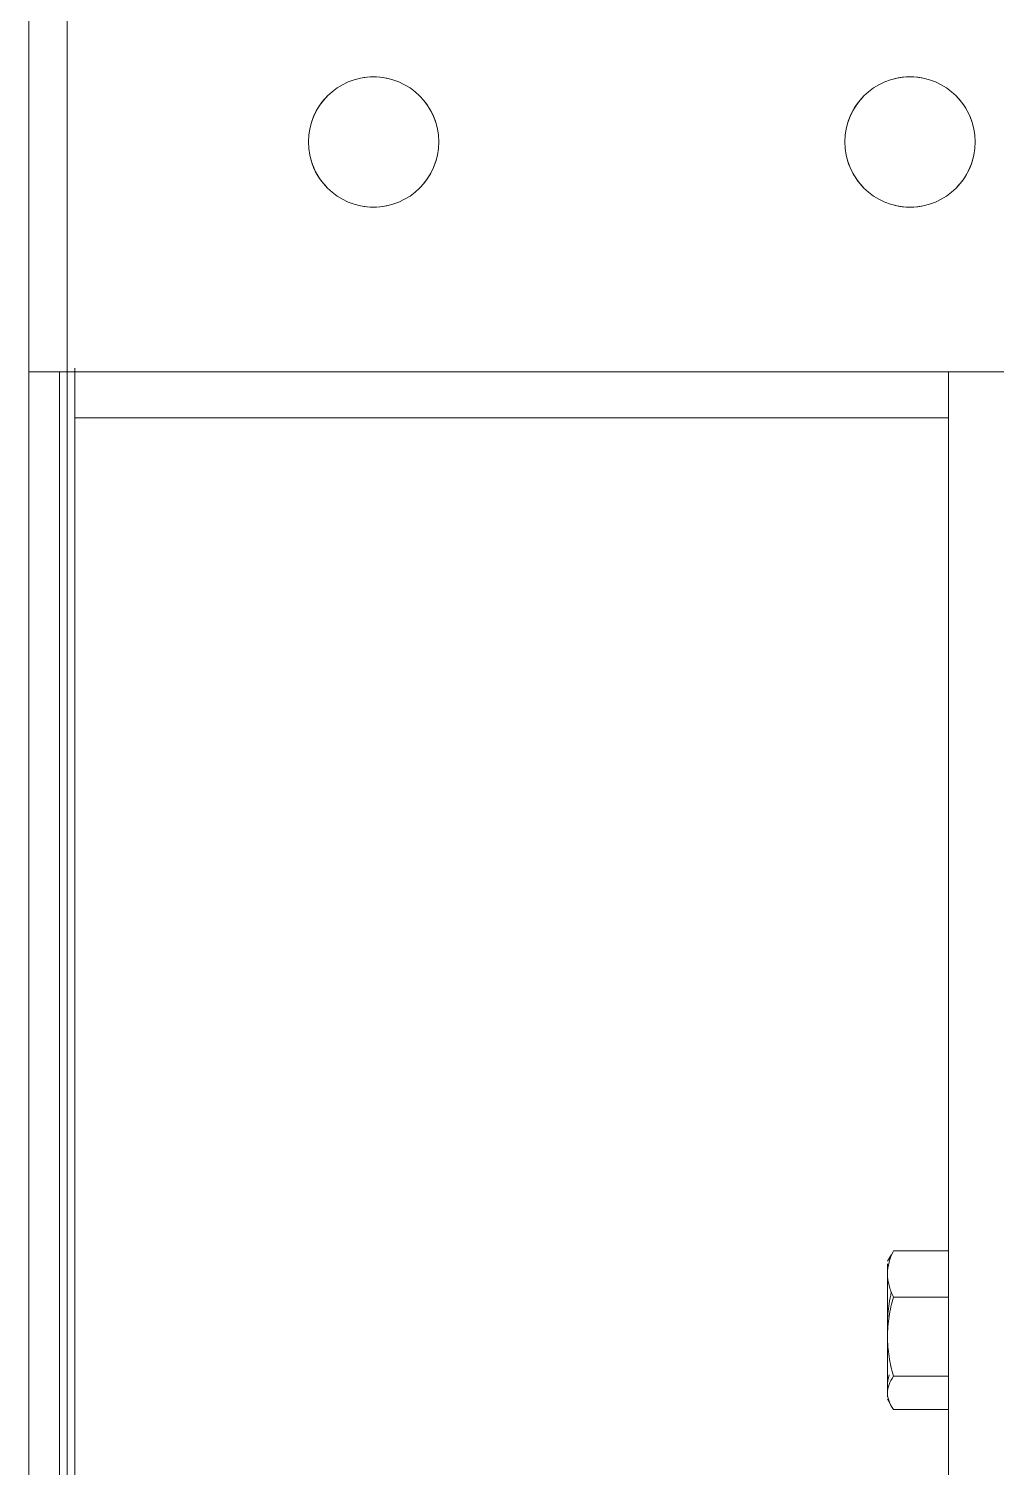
# Model space of a CAD drawing. Extents: x -181672 to 290600, y -29000 to 395522.
# Drawn here: x -5137.3 to -5011.1, y 39932.1 to 40119.8 of the extents above; entities that cross this region are included whole.
import ezdxf

# ---------------------------------------------------------------- set-up
doc = ezdxf.new("R2010")
doc.units = 0
doc.header["$LTSCALE"] = 10
doc.layers.add('XFM7P20PCW$0$G-IMPT', color=252, linetype='Continuous', lineweight=9)
doc.layers.add('XFM7P20PCW$0$M-EQPM', color=252, linetype='Continuous', lineweight=9)

# ---------------------------------------------------------------- blocks, each defined once
blk = doc.blocks.new('XFM7P20PCW$0$ui_PCW Pump Shockproof Base - PCW防震基座-Renew_dwg_OC500032 UC600021 12___TEÂù_uÂ_Z__ÅK311x186x6t_ipt-V12-剖面 73')
at = {"layer": 'XFM7P20PCW$0$G-IMPT'}
blk.add_line((129297.37, 25613.5), (129297.37, 25727.5), dxfattribs=at)
blk.add_line((129297.37, 25613.5), (129297.37, 25727.5), dxfattribs=at)
blk = doc.blocks.new('XFM7P20PCW$0$ui_PCW Pump Shockproof Base - PCW防震基座-Renew_dwg_OC500033 CE12___TZ__ÅK²Õ_ó-Âù_uÂ__k_iam-1175006-剖面 73')
blk.add_blockref('XFM7P20PCW$0$ui_PCW Pump Shockproof Base - PCW防震基座-Renew_dwg_OC500032 UC600021 12___TEÂù_uÂ_Z__ÅK311x186x6t_ipt-V12-剖面 73', (0, 0))
blk = doc.blocks.new('XFM7P20PCW$0$ui_PCW Pump Shockproof Base - PCW防震基座-Renew_dwg_OC500032 UC600021 12___TEÂù_uÂ_Z__ÅK311x186x6t_ipt-V14-剖面 73')
at = {"layer": 'XFM7P20PCW$0$G-IMPT'}
for p, q in [((129070.37, 25727.5), (129297.37, 25727.5)), ((129297.37, 25727.5), (129070.37, 25727.5)), ((129297.37, 25727.5), (129297.37, 25613.5)), ((129303.88, 25727.5), (129297.37, 25727.5)), ((129297.37, 25727.5), (129297.37, 25613.5)), ((129297.37, 25727.5), (129303.37, 25727.5)), ((129303.37, 25439.5), (129303.37, 25727.5)), ((129303.37, 25439.5), (129303.37, 25727.5)), ((129303.37, 25727.5), (129303.37, 25439.5))]:
    blk.add_line(p, q, dxfattribs=at)
for centre, start, end in [((129333.37, 25688.5), 106.077, 133.923), ((129333.37, 25688.5), 106.077, 133.923), ((129333.37, 25688.5), 46.077, 71.4928), ((129333.37, 25688.5), 46.077, 71.4928), ((129333.37, 25688.5), 171.3897, 193.923), ((129333.37, 25688.5), 171.3897, 193.923), ((129333.37, 25688.5), 346.077, 8.6103), ((129333.37, 25688.5), 346.077, 8.6103), ((129333.37, 25688.5), 226.077, 253.923), ((129333.37, 25688.5), 226.077, 253.923), ((129333.37, 25688.5), 288.5072, 313.923), ((129333.37, 25688.5), 288.5072, 313.923), ((129333.37, 25618.5), 106.077, 133.923), ((129333.37, 25618.5), 106.077, 133.923), ((129333.37, 25618.5), 46.077, 71.4928), ((129333.37, 25618.5), 46.077, 71.4928), ((129333.37, 25618.5), 166.077, 193.923), ((129333.37, 25618.5), 166.077, 193.923), ((129333.37, 25618.5), 346.077, 13.923), ((129333.37, 25618.5), 346.077, 13.923), ((129333.37, 25618.5), 226.077, 253.923), ((129333.37, 25618.5), 226.077, 253.923), ((129333.37, 25618.5), 288.5072, 313.923), ((129333.37, 25618.5), 288.5072, 313.923)]:
    blk.add_arc(centre, 8.5, start, end, dxfattribs=at)
blk = doc.blocks.new('XFM7P20PCW$0$ui_PCW Pump Shockproof Base - PCW防震基座-Renew_dwg_OC500032 UA300024 _ó_û125x9Tx6M__ä_ipt-V15-剖面 73')
at = {"layer": 'XFM7P20PCW$0$G-IMPT'}
for p, q in [((129053.37, 25613.5), (129293.37, 25613.5)), ((129303.37, 25613.5), (129063.37, 25613.5)), ((129171.37, 25613.5), (129185.37, 25613.5)), ((129171.37, 25613.5), (129185.37, 25613.5)), ((129293.37, 25613.5), (129303.37, 25613.5)), ((129303.37, 25613.5), (129303.37, 25604.5)), ((129303.37, 25613.5), (129303.37, 25604.5))]:
    blk.add_line(p, q, dxfattribs=at)
blk = doc.blocks.new('XFM7P20PCW$0$ui_PCW Pump Shockproof Base - PCW防震基座-Renew_dwg_RB150063 Á³_ê _N_T³B²z M12-25L_ISO 4018 - M12 x 25-NC-1175034-剖面 73')
at = {"layer": 'XFM7P20PCW$0$G-IMPT'}
for p, q in [((129168.02, 25620.65), (129168.02, 25613.5)), ((129168.47, 25620.93), (129169.37, 25621.45)), ((129171.03, 25621.45), (129169.69, 25621.45)), ((129170.18, 25621.45), (129177.52, 25621.45)), ((129179.22, 25621.45), (129171.03, 25621.45)), ((129172.35, 25620.65), (129172.35, 25613.5)), ((129177.52, 25621.45), (129185.7, 25621.45)), ((129186.55, 25621.45), (129179.22, 25621.45)), ((129182.69, 25620.65), (129182.69, 25613.5)), ((129185.7, 25621.45), (129187.04, 25621.45)), ((129187.37, 25621.45), (129188.26, 25620.93)), ((129188.71, 25620.65), (129188.71, 25613.5)), ((129168.02, 25613.5), (129174.04, 25613.5)), ((129172.35, 25613.5), (129168.02, 25613.5)), ((129182.69, 25613.5), (129172.35, 25613.5)), ((129183.26, 25613.5), (129172.91, 25613.5)), ((129183.82, 25613.5), (129173.48, 25613.5)), ((129174.04, 25613.5), (129184.39, 25613.5)), ((129188.71, 25613.5), (129182.69, 25613.5)), ((129184.39, 25613.5), (129188.71, 25613.5)), ((129172.37, 25589.81), (129172.37, 25591.3)), ((129184.37, 25591.3), (129184.37, 25589.81))]:
    blk.add_line(p, q, dxfattribs=at)
for points in [[(129168.02, 25620.65), (129168.38, 25620.91), (129169.1, 25621.3), (129169.82, 25621.44), (129170.18, 25621.45)], [(129170.18, 25621.45), (129170.55, 25621.44), (129171.28, 25621.3), (129171.99, 25620.9), (129172.35, 25620.65)], [(129172.54, 25621.24), (129172.04, 25621.37), (129171.54, 25621.44), (129171.03, 25621.45)], [(129172.35, 25620.65), (129173.2, 25620.91), (129174.92, 25621.3), (129176.65, 25621.44), (129177.52, 25621.45)], [(129177.52, 25621.45), (129178.4, 25621.44), (129180.14, 25621.3), (129181.85, 25620.9), (129182.69, 25620.65)], [(129182.69, 25620.65), (129183.19, 25620.91), (129184.19, 25621.3), (129185.2, 25621.44), (129185.7, 25621.45)], [(129185.7, 25621.45), (129186.22, 25621.44), (129187.23, 25621.3), (129188.22, 25620.9), (129188.71, 25620.65)]]:
    blk.add_open_spline(points, degree=3, dxfattribs=at)
blk.add_open_spline([(129183.32, 25620.94), (129182.82, 25621.06), (129181.45, 25621.33), (129180.08, 25621.44), (129179.22, 25621.45)], degree=3, knots=[0.2079994, 0.2079994, 0.2079994, 0.2079994, 0.5, 1, 1, 1, 1], dxfattribs=at)
blk = doc.blocks.new('XFM7P20PCW$0$ui_PCW Pump Shockproof Base - _D_PCW Pump Shockproof Base_3000Lx1500Wx300H-1175038-剖面 73')
at = {"layer": 'XFM7P20PCW$0$G-IMPT'}
for p, q in [((129303.37, 25733.5), (130669.59, 25733.5)), ((130669.59, 25733.5), (129303.37, 25733.5)), ((129303.37, 25733.5), (130669.59, 25733.5)), ((130669.59, 25733.5), (129303.37, 25733.5)), ((129303.37, 25733.5), (130669.59, 25733.5)), ((129546.37, 25729.5), (129546.37, 25733.5)), ((129546.37, 25729.6), (129546.37, 25733.5)), ((129546.37, 25733.5), (129546.37, 25729.5)), ((129546.37, 25733.5), (129546.37, 25728.5)), ((129303.37, 25728.5), (130669.59, 25728.5)), ((129546.37, 25727.5), (129546.37, 25728.91)), ((129546.37, 25438.5), (129546.37, 25728.5)), ((129546.37, 25727.5), (129546.37, 25439.5))]:
    blk.add_line(p, q, dxfattribs=at)
for centre, start, end in [((129576.37, 25688.5), 360, 180), ((129576.37, 25688.5), 0, 180), ((129576.37, 25688.5), 180, 0), ((129576.37, 25688.5), 180, 0), ((129576.37, 25618.5), 0, 180), ((129576.37, 25618.5), 0, 180), ((129576.37, 25618.5), 180, 0), ((129576.37, 25618.5), 180, 0)]:
    blk.add_arc(centre, 8.5, start, end, dxfattribs=at)
at = {"layer": 'XFM7P20PCW$0$M-EQPM'}
for p, q in [((129540.37, 25729.5), (129313.37, 25729.5)), ((129313.37, 25729.5), (129540.37, 25729.5)), ((129546.37, 25729.5), (129540.37, 25729.5)), ((129540.37, 25729.5), (129546.37, 25729.5))]:
    blk.add_line(p, q, dxfattribs=at)
for name in ['XFM7P20PCW$0$ui_PCW Pump Shockproof Base - PCW防震基座-Renew_dwg_OC500033 CE12___TZ__ÅK²Õ_ó-Âù_uÂ__k_iam-1175006-剖面 73', 'XFM7P20PCW$0$ui_PCW Pump Shockproof Base - PCW防震基座-Renew_dwg_OC500032 UC600021 12___TEÂù_uÂ_Z__ÅK311x186x6t_ipt-V14-剖面 73', 'XFM7P20PCW$0$ui_PCW Pump Shockproof Base - PCW防震基座-Renew_dwg_RB150063 Á³_ê _N_T³B²z M12-25L_ISO 4018 - M12 x 25-NC-1175034-剖面 73', 'XFM7P20PCW$0$ui_PCW Pump Shockproof Base - PCW防震基座-Renew_dwg_OC500032 UA300024 _ó_û125x9Tx6M__ä_ipt-V15-剖面 73']:
    blk.add_blockref(name, (243, 0))
blk = doc.blocks.new('XFM7P20PCW')
at = {"layer": 'XFM7P20PCW$0$M-EQPM', "rotation": 90}
blk.add_blockref('XFM7P20PCW$0$ui_PCW Pump Shockproof Base - _D_PCW Pump Shockproof Base_3000Lx1500Wx300H-1175038-剖面 73', (20596.18937, -89471.3504), dxfattribs=at)

msp = doc.modelspace()

# ---------------------------------------------------------------- block references
msp.add_blockref('XFM7P20PCW', (0, 0))

doc.saveas('drawing.dxf')
